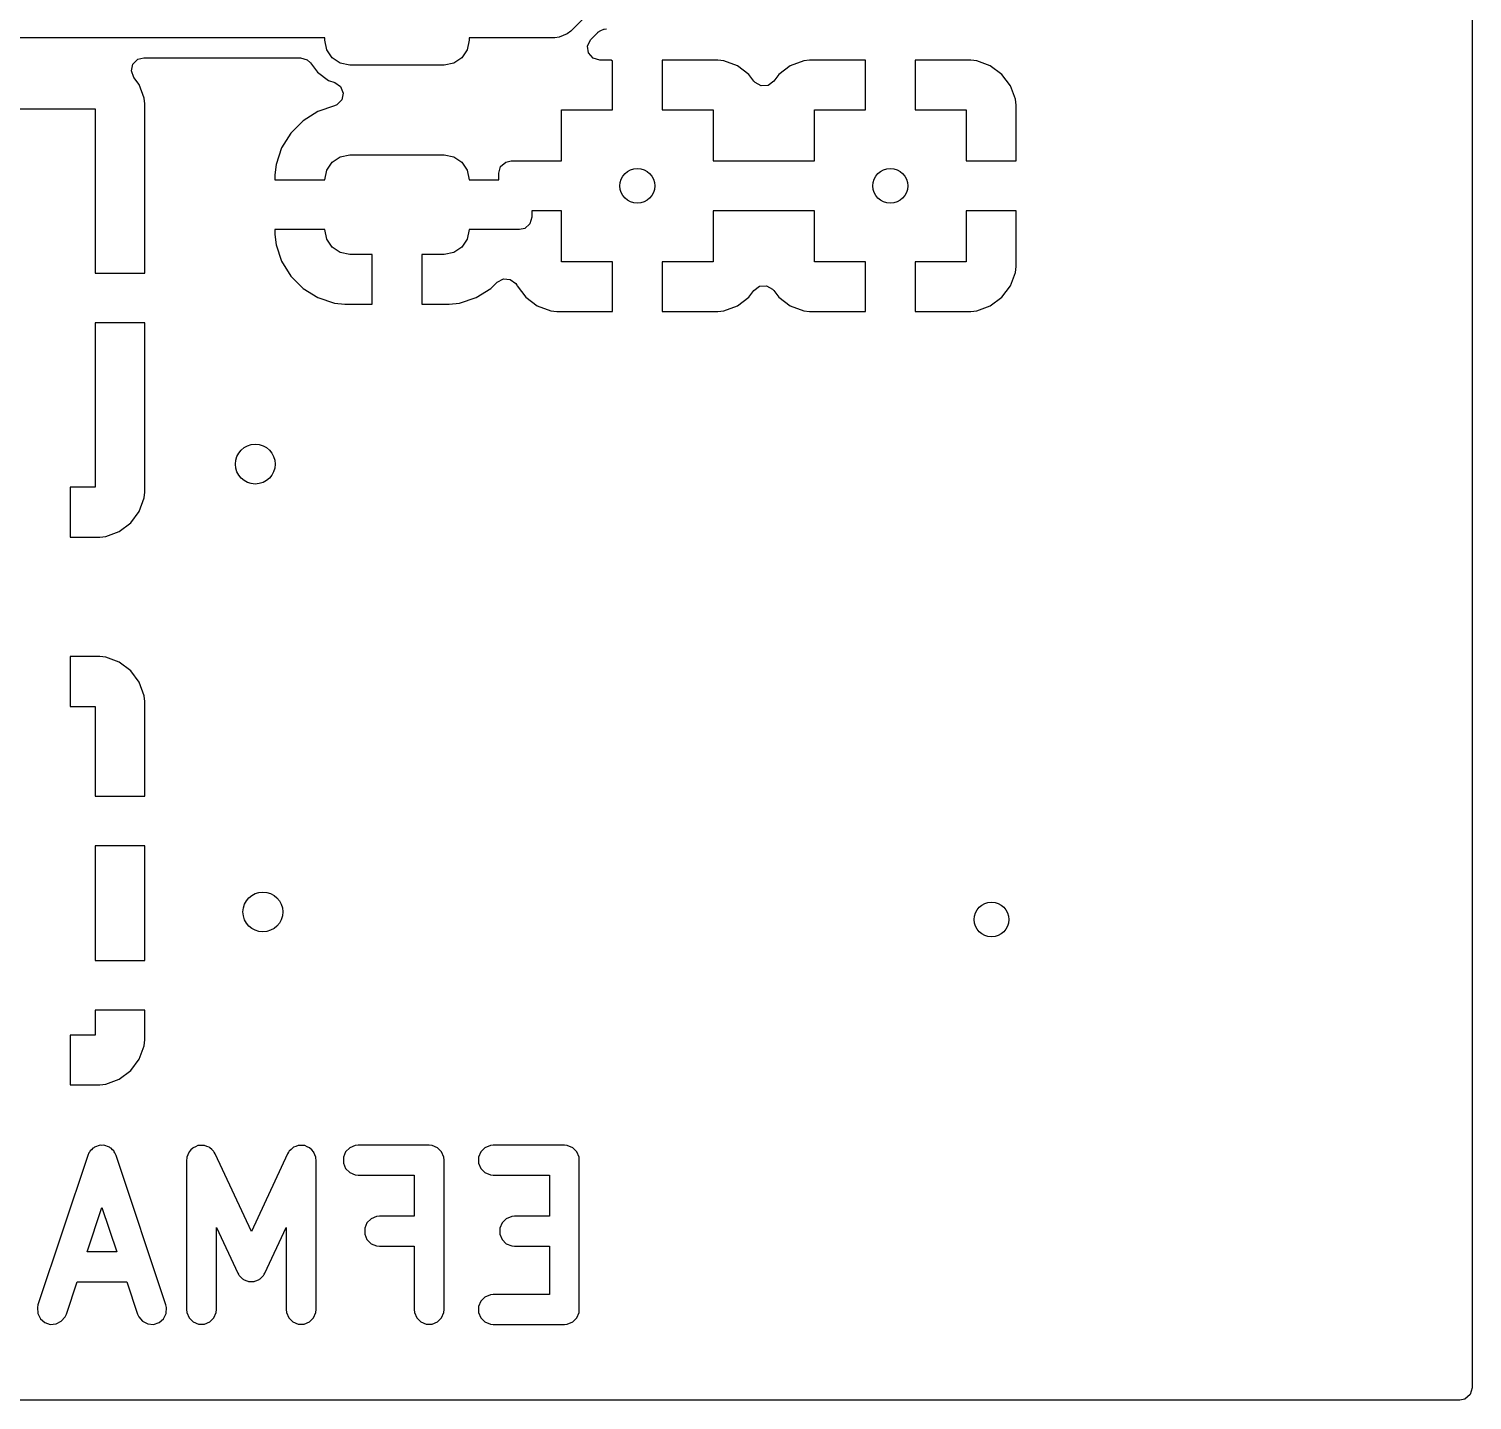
# Model space of a CAD drawing. Extents: x 0.21 to 2.59, y 0.21 to 1.79.
# Drawn here: x 2.019 to 2.59, y 0.21 to 0.752 of the extents above; entities that cross this region are included whole.
import ezdxf

# ---------------------------------------------------------------- set-up
doc = ezdxf.new("R2010")
doc.units = 0
doc.header["$MEASUREMENT"] = 0
doc.layers.add('BLACK', color=7, linetype='CONTINUOUS')

msp = doc.modelspace()

# ---------------------------------------------------------------- linework, layer by layer
at = {"layer": 'BLACK', "linetype": 'CONTINUOUS'}
for p, q in [((2.58998, 1.7851), (2.58998, 0.2149)), ((2.24253, 0.76), (2.23367, 0.75114)), ((2.13646, 0.74854), (1.2776, 0.74854)), ((2.13646, 0.74756), (2.13646, 0.74854)), ((2.13721, 0.74379), (2.13646, 0.74756)), ((2.19354, 0.74756), (2.19279, 0.74379)), ((2.2274, 0.74854), (2.19354, 0.74854)), ((2.19354, 0.74854), (2.19354, 0.74756)), ((2.22913, 0.74871), (2.2274, 0.74854)), ((2.23232, 0.75004), (2.22913, 0.74871)), ((2.22913, 0.74871), (2.22913, 0.74871)), ((2.23367, 0.75114), (2.23232, 0.75004)), ((2.24033, 0.74526), (2.24147, 0.74776)), ((2.24147, 0.74776), (2.24171, 0.74802)), ((2.24171, 0.74802), (2.24437, 0.75068)), ((2.24437, 0.75068), (2.24439, 0.75069)), ((2.24439, 0.75069), (2.2444, 0.75071)), ((2.2444, 0.75071), (2.2456, 0.75135)), ((2.2456, 0.75135), (2.24678, 0.75199)), ((2.24678, 0.75199), (2.24682, 0.752)), ((2.24682, 0.752), (2.24683, 0.752)), ((2.24683, 0.752), (2.24686, 0.752)), ((2.24686, 0.752), (2.24782, 0.75211)), ((2.13934, 0.7406), (2.13721, 0.74379)), ((2.19279, 0.74379), (2.19066, 0.7406)), ((2.24072, 0.74254), (2.24033, 0.74526)), ((2.24252, 0.74046), (2.24072, 0.74254)), ((2.06004, 0.73542), (2.06062, 0.73811)), ((2.06062, 0.73811), (2.06257, 0.74005)), ((2.06257, 0.74005), (2.06491, 0.74065)), ((2.06491, 0.74065), (2.12689, 0.74065)), ((2.12689, 0.74065), (2.12953, 0.73987)), ((2.12953, 0.73987), (2.13082, 0.73867)), ((2.13082, 0.73867), (2.13362, 0.73488)), ((2.14253, 0.73847), (2.13934, 0.7406)), ((2.1463, 0.73772), (2.14253, 0.73847)), ((2.1837, 0.73772), (2.1463, 0.73772)), ((2.18747, 0.73847), (2.1837, 0.73772)), ((2.19066, 0.7406), (2.18747, 0.73847)), ((2.24516, 0.73969), (2.24252, 0.74046)), ((2.24965, 0.73969), (2.24516, 0.73969)), ((2.25016, 0.73929), (2.24965, 0.73969)), ((2.25016, 0.72), (2.25016, 0.73929)), ((2.29188, 0.73969), (2.26984, 0.73969)), ((2.26984, 0.73969), (2.26984, 0.72)), ((2.29423, 0.73943), (2.29188, 0.73969)), ((2.29953, 0.73745), (2.29423, 0.73943)), ((2.29423, 0.73943), (2.29423, 0.73943)), ((2.30406, 0.73406), (2.29953, 0.73745)), ((2.29953, 0.73745), (2.29953, 0.73745)), ((2.32047, 0.73745), (2.31594, 0.73406)), ((2.32577, 0.73943), (2.32047, 0.73745)), ((2.32047, 0.73745), (2.32047, 0.73745)), ((2.32812, 0.73969), (2.32577, 0.73943)), ((2.32577, 0.73943), (2.32577, 0.73943)), ((2.35016, 0.73969), (2.32812, 0.73969)), ((2.35016, 0.72), (2.35016, 0.73969)), ((2.39188, 0.73969), (2.36984, 0.73969)), ((2.36984, 0.73969), (2.36984, 0.72)), ((2.39423, 0.73943), (2.39188, 0.73969)), ((2.39953, 0.73745), (2.39423, 0.73943)), ((2.39423, 0.73943), (2.39423, 0.73943)), ((2.40406, 0.73406), (2.39953, 0.73745)), ((2.39953, 0.73745), (2.39953, 0.73745)), ((2.061, 0.73284), (2.06004, 0.73542)), ((2.06312, 0.73), (2.061, 0.73284)), ((2.13362, 0.73488), (2.13362, 0.73488)), ((2.13362, 0.73488), (2.13362, 0.73488)), ((2.13362, 0.73488), (2.13792, 0.7317)), ((2.13792, 0.7317), (2.14043, 0.73082)), ((2.14043, 0.73082), (2.14267, 0.72922)), ((2.30609, 0.73135), (2.30406, 0.73406)), ((2.30655, 0.73083), (2.30609, 0.73135)), ((2.30896, 0.72951), (2.30655, 0.73083)), ((2.31391, 0.73135), (2.31171, 0.7297)), ((2.31594, 0.73406), (2.31391, 0.73135)), ((2.40745, 0.72953), (2.40406, 0.73406)), ((2.40406, 0.73406), (2.40406, 0.73406)), ((2.0651, 0.7247), (2.06312, 0.73)), ((2.06312, 0.73), (2.06312, 0.73)), ((2.06535, 0.72236), (2.0651, 0.7247)), ((2.0651, 0.7247), (2.0651, 0.7247)), ((2.14267, 0.72922), (2.14368, 0.72666)), ((2.14368, 0.72666), (2.14315, 0.72396)), ((2.31171, 0.7297), (2.30896, 0.72951)), ((2.40943, 0.72423), (2.40745, 0.72953)), ((2.40745, 0.72953), (2.40745, 0.72953)), ((2.0063, 0.72047), (2.04567, 0.72047)), ((2.04567, 0.72047), (2.04567, 0.65551)), ((2.06535, 0.67079), (2.06535, 0.72236)), ((2.06535, 0.72236), (2.06535, 0.72236)), ((2.13374, 0.71938), (2.12786, 0.71576)), ((2.14036, 0.72158), (2.13374, 0.71938)), ((2.13374, 0.71938), (2.13374, 0.71938)), ((2.14125, 0.72198), (2.14036, 0.72158)), ((2.14315, 0.72396), (2.14125, 0.72198)), ((2.23, 0.69984), (2.23, 0.72)), ((2.23, 0.72), (2.25016, 0.72)), ((2.26984, 0.72), (2.29, 0.72)), ((2.29, 0.72), (2.29, 0.69984)), ((2.33, 0.69984), (2.33, 0.72)), ((2.33, 0.72), (2.35016, 0.72)), ((2.36984, 0.72), (2.39, 0.72)), ((2.39, 0.72), (2.39, 0.69984)), ((2.40969, 0.72188), (2.40943, 0.72423)), ((2.40943, 0.72423), (2.40943, 0.72423)), ((2.40969, 0.69984), (2.40969, 0.72188)), ((2.40969, 0.72188), (2.40969, 0.72188)), ((2.12786, 0.71576), (2.12298, 0.71088)), ((2.12298, 0.71088), (2.11936, 0.705)), ((2.11936, 0.705), (2.11718, 0.69845)), ((2.11936, 0.705), (2.11936, 0.705)), ((2.14253, 0.70153), (2.1463, 0.70228)), ((2.1463, 0.70228), (2.1837, 0.70228)), ((2.1837, 0.70228), (2.18747, 0.70153)), ((2.11718, 0.69845), (2.11677, 0.69441)), ((2.11718, 0.69845), (2.11718, 0.69845)), ((2.13646, 0.69244), (2.13721, 0.69621)), ((2.13721, 0.69621), (2.13934, 0.6994)), ((2.13934, 0.6994), (2.14253, 0.70153)), ((2.18747, 0.70153), (2.19066, 0.6994)), ((2.19066, 0.6994), (2.19279, 0.69621)), ((2.19279, 0.69621), (2.19354, 0.69244)), ((2.2052, 0.69496), (2.20597, 0.6976)), ((2.20597, 0.6976), (2.20805, 0.6994)), ((2.20805, 0.6994), (2.21008, 0.69984)), ((2.21008, 0.69984), (2.23, 0.69984)), ((2.29, 0.69984), (2.33, 0.69984)), ((2.39, 0.69984), (2.40969, 0.69984)), ((2.11677, 0.69441), (2.11677, 0.69244)), ((2.11677, 0.69244), (2.13646, 0.69244)), ((2.19354, 0.69244), (2.2052, 0.69244)), ((2.2052, 0.69244), (2.2052, 0.69496)), ((2.21835, 0.68016), (2.21835, 0.67764)), ((2.23, 0.68016), (2.21835, 0.68016)), ((2.23, 0.66), (2.23, 0.68016)), ((2.29, 0.68016), (2.29, 0.66)), ((2.33, 0.68016), (2.29, 0.68016)), ((2.33, 0.66), (2.33, 0.68016)), ((2.40969, 0.68016), (2.39, 0.68016)), ((2.39, 0.68016), (2.39, 0.66)), ((2.40969, 0.65812), (2.40969, 0.68016)), ((2.21549, 0.6732), (2.21346, 0.67276)), ((2.21757, 0.675), (2.21549, 0.6732)), ((2.21835, 0.67764), (2.21757, 0.675)), ((2.06535, 0.65551), (2.06535, 0.67079)), ((2.13646, 0.67276), (2.11677, 0.67276)), ((2.11677, 0.67276), (2.11677, 0.67079)), ((2.11677, 0.67079), (2.11718, 0.66674)), ((2.13721, 0.66899), (2.13646, 0.67276)), ((2.13934, 0.6658), (2.13721, 0.66899)), ((2.19279, 0.66899), (2.19066, 0.6658)), ((2.19354, 0.67276), (2.19279, 0.66899)), ((2.21346, 0.67276), (2.19354, 0.67276)), ((2.11718, 0.66674), (2.11936, 0.66019)), ((2.14253, 0.66366), (2.13934, 0.6658)), ((2.1463, 0.66291), (2.14253, 0.66366)), ((2.15516, 0.66291), (2.1463, 0.66291)), ((2.15516, 0.64323), (2.15516, 0.66291)), ((2.1837, 0.66291), (2.17484, 0.66291)), ((2.17484, 0.66291), (2.17484, 0.64323)), ((2.18747, 0.66366), (2.1837, 0.66291)), ((2.19066, 0.6658), (2.18747, 0.66366)), ((2.11936, 0.66019), (2.11936, 0.66019)), ((2.11936, 0.66019), (2.12298, 0.65432)), ((2.25016, 0.66), (2.23, 0.66)), ((2.25016, 0.64031), (2.25016, 0.66)), ((2.29, 0.66), (2.26984, 0.66)), ((2.26984, 0.66), (2.26984, 0.64031)), ((2.35016, 0.66), (2.33, 0.66)), ((2.35016, 0.64031), (2.35016, 0.66)), ((2.39, 0.66), (2.36984, 0.66)), ((2.36984, 0.66), (2.36984, 0.64031)), ((2.40943, 0.65577), (2.40969, 0.65812)), ((2.40969, 0.65812), (2.40969, 0.65812)), ((2.04567, 0.65551), (2.06535, 0.65551)), ((2.12298, 0.65432), (2.12786, 0.64944)), ((2.20214, 0.64944), (2.20463, 0.65192)), ((2.20463, 0.65192), (2.20704, 0.65324)), ((2.20704, 0.65324), (2.20979, 0.65305)), ((2.20979, 0.65305), (2.21199, 0.6514)), ((2.21199, 0.6514), (2.21234, 0.65075)), ((2.21234, 0.65075), (2.21238, 0.65078)), ((2.21238, 0.65078), (2.21255, 0.65047)), ((2.21255, 0.65047), (2.21594, 0.64594)), ((2.30829, 0.6503), (2.31104, 0.65049)), ((2.31104, 0.65049), (2.31345, 0.64917)), ((2.40406, 0.64594), (2.40745, 0.65047)), ((2.40745, 0.65047), (2.40943, 0.65577)), ((2.40745, 0.65047), (2.40745, 0.65047)), ((2.40943, 0.65577), (2.40943, 0.65577)), ((2.12786, 0.64944), (2.13374, 0.64581)), ((2.13374, 0.64581), (2.13374, 0.64581)), ((2.13374, 0.64581), (2.14029, 0.64364)), ((2.18971, 0.64364), (2.19626, 0.64581)), ((2.19626, 0.64581), (2.20214, 0.64944)), ((2.19626, 0.64581), (2.19626, 0.64581)), ((2.21594, 0.64594), (2.21594, 0.64594)), ((2.21594, 0.64594), (2.22047, 0.64255)), ((2.29953, 0.64255), (2.30406, 0.64594)), ((2.30406, 0.64594), (2.30609, 0.64865)), ((2.30609, 0.64865), (2.30829, 0.6503)), ((2.31345, 0.64917), (2.31391, 0.64865)), ((2.31391, 0.64865), (2.31594, 0.64594)), ((2.31594, 0.64594), (2.32047, 0.64255)), ((2.39953, 0.64255), (2.40406, 0.64594)), ((2.40406, 0.64594), (2.40406, 0.64594)), ((2.14029, 0.64364), (2.14029, 0.64364)), ((2.14029, 0.64364), (2.14433, 0.64323)), ((2.14433, 0.64323), (2.15516, 0.64323)), ((2.15516, 0.64323), (2.15516, 0.64323)), ((2.17484, 0.64323), (2.18567, 0.64323)), ((2.18567, 0.64323), (2.18971, 0.64364)), ((2.18567, 0.64323), (2.18567, 0.64323)), ((2.22047, 0.64255), (2.22047, 0.64255)), ((2.22047, 0.64255), (2.22577, 0.64057)), ((2.22577, 0.64057), (2.22577, 0.64057)), ((2.22577, 0.64057), (2.22812, 0.64031)), ((2.22812, 0.64031), (2.22812, 0.64031)), ((2.22812, 0.64031), (2.25016, 0.64031)), ((2.26984, 0.64031), (2.29188, 0.64031)), ((2.29188, 0.64031), (2.29423, 0.64057)), ((2.29188, 0.64031), (2.29188, 0.64031)), ((2.29423, 0.64057), (2.29953, 0.64255)), ((2.29423, 0.64057), (2.29423, 0.64057)), ((2.29953, 0.64255), (2.29953, 0.64255)), ((2.32047, 0.64255), (2.32047, 0.64255)), ((2.32047, 0.64255), (2.32577, 0.64057)), ((2.32577, 0.64057), (2.32577, 0.64057)), ((2.32577, 0.64057), (2.32812, 0.64031)), ((2.32812, 0.64031), (2.32812, 0.64031)), ((2.32812, 0.64031), (2.35016, 0.64031)), ((2.36984, 0.64031), (2.39188, 0.64031)), ((2.39188, 0.64031), (2.39423, 0.64057)), ((2.39188, 0.64031), (2.39188, 0.64031)), ((2.39423, 0.64057), (2.39953, 0.64255)), ((2.39423, 0.64057), (2.39423, 0.64057)), ((2.39953, 0.64255), (2.39953, 0.64255)), ((2.06535, 0.63583), (2.04567, 0.63583)), ((2.04567, 0.63583), (2.04567, 0.57087)), ((2.06535, 0.56898), (2.06535, 0.63583)), ((2.04567, 0.57087), (2.03583, 0.57087)), ((2.03583, 0.57087), (2.03583, 0.55118)), ((2.06312, 0.56134), (2.0651, 0.56664)), ((2.0651, 0.56664), (2.06535, 0.56898)), ((2.0651, 0.56664), (2.0651, 0.56664)), ((2.06535, 0.56898), (2.06535, 0.56898)), ((2.05973, 0.5568), (2.06312, 0.56133)), ((2.06312, 0.56133), (2.06312, 0.56134)), ((2.0499, 0.55143), (2.0552, 0.55341)), ((2.0552, 0.55341), (2.05973, 0.5568)), ((2.0552, 0.55341), (2.0552, 0.55341)), ((2.05973, 0.5568), (2.05973, 0.5568)), ((2.03583, 0.55118), (2.04755, 0.55118)), ((2.04755, 0.55118), (2.0499, 0.55143)), ((2.04755, 0.55118), (2.04755, 0.55118)), ((2.0499, 0.55143), (2.0499, 0.55143)), ((2.04755, 0.50394), (2.03583, 0.50394)), ((2.03583, 0.50394), (2.03583, 0.48425)), ((2.0499, 0.50368), (2.04755, 0.50394)), ((2.0552, 0.50171), (2.0499, 0.50368)), ((2.0499, 0.50368), (2.0499, 0.50368)), ((2.05973, 0.49831), (2.0552, 0.50171)), ((2.0552, 0.50171), (2.0552, 0.50171)), ((2.06312, 0.49378), (2.05973, 0.49831)), ((2.05973, 0.49831), (2.05973, 0.49831)), ((2.0651, 0.48848), (2.06312, 0.49378)), ((2.06312, 0.49378), (2.06312, 0.49378)), ((2.06535, 0.48614), (2.0651, 0.48848)), ((2.0651, 0.48848), (2.0651, 0.48848)), ((2.06535, 0.48613), (2.06535, 0.48614)), ((2.06535, 0.44882), (2.06535, 0.48613)), ((2.03583, 0.48425), (2.04567, 0.48425)), ((2.04567, 0.48425), (2.04567, 0.44882)), ((2.04567, 0.44882), (2.06535, 0.44882)), ((2.06535, 0.42913), (2.04567, 0.42913)), ((2.04567, 0.42913), (2.04567, 0.3937)), ((2.06535, 0.38386), (2.06535, 0.42913)), ((2.04567, 0.3937), (2.04567, 0.38386)), ((2.04567, 0.38386), (2.06535, 0.38386)), ((2.06535, 0.36417), (2.04567, 0.36417)), ((2.04567, 0.36417), (2.04567, 0.35433)), ((2.06535, 0.35245), (2.06535, 0.36417)), ((2.04567, 0.35433), (2.03583, 0.35433)), ((2.03583, 0.35433), (2.03583, 0.33465)), ((2.06312, 0.3448), (2.0651, 0.3501)), ((2.0651, 0.3501), (2.06535, 0.35245)), ((2.0651, 0.3501), (2.0651, 0.3501)), ((2.06535, 0.35245), (2.06535, 0.35245)), ((2.05973, 0.34027), (2.06312, 0.3448)), ((2.06312, 0.3448), (2.06312, 0.3448)), ((2.0499, 0.3349), (2.0552, 0.33688)), ((2.0552, 0.33688), (2.05973, 0.34027)), ((2.0552, 0.33688), (2.0552, 0.33688)), ((2.05973, 0.34027), (2.05973, 0.34027)), ((2.03583, 0.33465), (2.04755, 0.33465)), ((2.04755, 0.33465), (2.0499, 0.3349)), ((2.04755, 0.33465), (2.04755, 0.33465)), ((2.0499, 0.3349), (2.0499, 0.3349)), ((2.04353, 0.30814), (2.04325, 0.30782)), ((2.04371, 0.30852), (2.04353, 0.30814)), ((2.04427, 0.309), (2.04371, 0.30852)), ((2.04476, 0.30956), (2.04427, 0.309)), ((2.04514, 0.30975), (2.04476, 0.30956)), ((2.04545, 0.31003), (2.04514, 0.30975)), ((2.04616, 0.31026), (2.04545, 0.31003)), ((2.04682, 0.31059), (2.04616, 0.31026)), ((2.04724, 0.31062), (2.04682, 0.31059)), ((2.04764, 0.31076), (2.04724, 0.31062)), ((2.04838, 0.3107), (2.04764, 0.31076)), ((2.04912, 0.31076), (2.04838, 0.3107)), ((2.04952, 0.31062), (2.04912, 0.31076)), ((2.04994, 0.31059), (2.04952, 0.31062)), ((2.0506, 0.31026), (2.04994, 0.31059)), ((2.0513, 0.31003), (2.0506, 0.31026)), ((2.05162, 0.30975), (2.0513, 0.31003)), ((2.052, 0.30956), (2.05162, 0.30975)), ((2.05249, 0.309), (2.052, 0.30956)), ((2.05304, 0.30852), (2.05249, 0.309)), ((2.05323, 0.30814), (2.05304, 0.30852)), ((2.05351, 0.30782), (2.05323, 0.30814)), ((2.08284, 0.30818), (2.08279, 0.30806)), ((2.08356, 0.3089), (2.08284, 0.30818)), ((2.08426, 0.30966), (2.08356, 0.3089)), ((2.08438, 0.30971), (2.08426, 0.30966)), ((2.08447, 0.30981), (2.08438, 0.30971)), ((2.08541, 0.3102), (2.08447, 0.30981)), ((2.08634, 0.31063), (2.08541, 0.3102)), ((2.08648, 0.31064), (2.08634, 0.31063)), ((2.0866, 0.31069), (2.08648, 0.31064)), ((2.08762, 0.31069), (2.0866, 0.31069)), ((2.08865, 0.31073), (2.08762, 0.31069)), ((2.08877, 0.31069), (2.08865, 0.31073)), ((2.0889, 0.31069), (2.08877, 0.31069)), ((2.08985, 0.3103), (2.0889, 0.31069)), ((2.09081, 0.30995), (2.08985, 0.3103)), ((2.09091, 0.30986), (2.09081, 0.30995)), ((2.09103, 0.30981), (2.09091, 0.30986)), ((2.09175, 0.30908), (2.09103, 0.30981)), ((2.09251, 0.30839), (2.09175, 0.30908)), ((2.0926, 0.30823), (2.09251, 0.30839)), ((2.09266, 0.30818), (2.0926, 0.30823)), ((2.09271, 0.30805), (2.09266, 0.30818)), ((2.12221, 0.30818), (2.12216, 0.30805)), ((2.12227, 0.30823), (2.12221, 0.30818)), ((2.12236, 0.30839), (2.12227, 0.30823)), ((2.12311, 0.30908), (2.12236, 0.30839)), ((2.12384, 0.30981), (2.12311, 0.30908)), ((2.12396, 0.30986), (2.12384, 0.30981)), ((2.12406, 0.30995), (2.12396, 0.30986)), ((2.12502, 0.3103), (2.12406, 0.30995)), ((2.12597, 0.31069), (2.12502, 0.3103)), ((2.1261, 0.31069), (2.12597, 0.31069)), ((2.12622, 0.31073), (2.1261, 0.31069)), ((2.12725, 0.31069), (2.12622, 0.31073)), ((2.12827, 0.31069), (2.12725, 0.31069)), ((2.12839, 0.31064), (2.12827, 0.31069)), ((2.12852, 0.31063), (2.12839, 0.31064)), ((2.12945, 0.3102), (2.12852, 0.31063)), ((2.1304, 0.30981), (2.12945, 0.3102)), ((2.13049, 0.30971), (2.1304, 0.30981)), ((2.13061, 0.30966), (2.13049, 0.30971)), ((2.13131, 0.3089), (2.13061, 0.30966)), ((2.13203, 0.30818), (2.13131, 0.3089)), ((2.13208, 0.30806), (2.13203, 0.30818)), ((2.14471, 0.30818), (2.14382, 0.30605)), ((2.14634, 0.30981), (2.14471, 0.30818)), ((2.14846, 0.31069), (2.14634, 0.30981)), ((2.14962, 0.3108), (2.14846, 0.31069)), ((2.17774, 0.3108), (2.14962, 0.3108)), ((2.17889, 0.31069), (2.17774, 0.3108)), ((2.18102, 0.30981), (2.17889, 0.31069)), ((2.18265, 0.30818), (2.18102, 0.30981)), ((2.18353, 0.30605), (2.18265, 0.30818)), ((2.19814, 0.30818), (2.19726, 0.30605)), ((2.19977, 0.30981), (2.19814, 0.30818)), ((2.2019, 0.31069), (2.19977, 0.30981)), ((2.20305, 0.3108), (2.2019, 0.31069)), ((2.23117, 0.3108), (2.20305, 0.3108)), ((2.23232, 0.31069), (2.23117, 0.3108)), ((2.23445, 0.30981), (2.23232, 0.31069)), ((2.23608, 0.30818), (2.23445, 0.30981)), ((2.23696, 0.30605), (2.23608, 0.30818)), ((2.04278, 0.30676), (2.02309, 0.24771)), ((2.04325, 0.30782), (2.04278, 0.30676)), ((2.05398, 0.30676), (2.05351, 0.30782)), ((2.07367, 0.24771), (2.05398, 0.30676)), ((2.08192, 0.30565), (2.08184, 0.3049)), ((2.08184, 0.3049), (2.08184, 0.24584)), ((2.08194, 0.30587), (2.08191, 0.30579)), ((2.08191, 0.30579), (2.08192, 0.30565)), ((2.08196, 0.30605), (2.08194, 0.30587)), ((2.08235, 0.307), (2.08196, 0.30605)), ((2.0827, 0.30796), (2.08235, 0.307)), ((2.08279, 0.30806), (2.0827, 0.30796)), ((2.0931, 0.30739), (2.09271, 0.30805)), ((2.10743, 0.27668), (2.0931, 0.30739)), ((2.12177, 0.30739), (2.10743, 0.27668)), ((2.12216, 0.30805), (2.12177, 0.30739)), ((2.13217, 0.30796), (2.13208, 0.30806)), ((2.13252, 0.307), (2.13217, 0.30796)), ((2.13291, 0.30605), (2.13252, 0.307)), ((2.13293, 0.30587), (2.13291, 0.30605)), ((2.13296, 0.30579), (2.13293, 0.30587)), ((2.13295, 0.30565), (2.13296, 0.30579)), ((2.13302, 0.3049), (2.13295, 0.30565)), ((2.13302, 0.24584), (2.13302, 0.3049)), ((2.14382, 0.30605), (2.14382, 0.30374)), ((2.14382, 0.30374), (2.14471, 0.30162)), ((2.18364, 0.3049), (2.18353, 0.30605)), ((2.18364, 0.24584), (2.18364, 0.3049)), ((2.19726, 0.30605), (2.19726, 0.30374)), ((2.19726, 0.30374), (2.19814, 0.30162)), ((2.23707, 0.3049), (2.23696, 0.30605)), ((2.23707, 0.24584), (2.23707, 0.3049)), ((2.14471, 0.30162), (2.14634, 0.29999)), ((2.14634, 0.29999), (2.14846, 0.2991)), ((2.14846, 0.2991), (2.14962, 0.29899)), ((2.14962, 0.29899), (2.17183, 0.29899)), ((2.17183, 0.29899), (2.17183, 0.28268)), ((2.19814, 0.30162), (2.19977, 0.29999)), ((2.19977, 0.29999), (2.2019, 0.2991)), ((2.2019, 0.2991), (2.20305, 0.29899)), ((2.20305, 0.29899), (2.22526, 0.29899)), ((2.22526, 0.29899), (2.22526, 0.28268)), ((2.04251, 0.26862), (2.04838, 0.28622)), ((2.04838, 0.28622), (2.05425, 0.26862)), ((2.15314, 0.28006), (2.15226, 0.27793)), ((2.15477, 0.28169), (2.15314, 0.28006)), ((2.1569, 0.28257), (2.15477, 0.28169)), ((2.15805, 0.28268), (2.1569, 0.28257)), ((2.17183, 0.28268), (2.15805, 0.28268)), ((2.20657, 0.28006), (2.20569, 0.27793)), ((2.2082, 0.28169), (2.20657, 0.28006)), ((2.21033, 0.28257), (2.2082, 0.28169)), ((2.21148, 0.28268), (2.21033, 0.28257)), ((2.22526, 0.28268), (2.21148, 0.28268)), ((2.09365, 0.24584), (2.09365, 0.27828)), ((2.09365, 0.27828), (2.10208, 0.26022)), ((2.11279, 0.26022), (2.12121, 0.27828)), ((2.12121, 0.27828), (2.12121, 0.24584)), ((2.15226, 0.27793), (2.15226, 0.27562)), ((2.15226, 0.27562), (2.15314, 0.27349)), ((2.20569, 0.27793), (2.20569, 0.27562)), ((2.20569, 0.27562), (2.20657, 0.27349)), ((2.05425, 0.26862), (2.04251, 0.26862)), ((2.15314, 0.27349), (2.15477, 0.27186)), ((2.15477, 0.27186), (2.1569, 0.27098)), ((2.1569, 0.27098), (2.15805, 0.27087)), ((2.15805, 0.27087), (2.17183, 0.27087)), ((2.17183, 0.27087), (2.17183, 0.24584)), ((2.20657, 0.27349), (2.2082, 0.27186)), ((2.2082, 0.27186), (2.21033, 0.27098)), ((2.21033, 0.27098), (2.21148, 0.27087)), ((2.21148, 0.27087), (2.22526, 0.27087)), ((2.22526, 0.27087), (2.22526, 0.25175)), ((2.0343, 0.24397), (2.03857, 0.25681)), ((2.03857, 0.25681), (2.05818, 0.25681)), ((2.05818, 0.25681), (2.06246, 0.24397)), ((2.10208, 0.26022), (2.10233, 0.2598)), ((2.10233, 0.2598), (2.10238, 0.25965)), ((2.10238, 0.25965), (2.10248, 0.25955)), ((2.10248, 0.25955), (2.10267, 0.25922)), ((2.10267, 0.25922), (2.10333, 0.25861)), ((2.10333, 0.25861), (2.10394, 0.25795)), ((2.10394, 0.25795), (2.10418, 0.25784)), ((2.10418, 0.25784), (2.10437, 0.25766)), ((2.10437, 0.25766), (2.10522, 0.25736)), ((2.10522, 0.25736), (2.10603, 0.25698)), ((2.10603, 0.25698), (2.10629, 0.25697)), ((2.10629, 0.25697), (2.10654, 0.25688)), ((2.10654, 0.25688), (2.10743, 0.25692)), ((2.10743, 0.25692), (2.10833, 0.25688)), ((2.10833, 0.25688), (2.10858, 0.25697)), ((2.10858, 0.25697), (2.10884, 0.25698)), ((2.10884, 0.25698), (2.10965, 0.25736)), ((2.10965, 0.25736), (2.1105, 0.25766)), ((2.1105, 0.25766), (2.11069, 0.25784)), ((2.11069, 0.25784), (2.11093, 0.25795)), ((2.11093, 0.25795), (2.11153, 0.25861)), ((2.11153, 0.25861), (2.1122, 0.25922)), ((2.1122, 0.25922), (2.11239, 0.25955)), ((2.11239, 0.25955), (2.11248, 0.25965)), ((2.11248, 0.25965), (2.11254, 0.2598)), ((2.11254, 0.2598), (2.11279, 0.26022)), ((2.2019, 0.25163), (2.19977, 0.25075)), ((2.20305, 0.25175), (2.2019, 0.25163)), ((2.22526, 0.25175), (2.20305, 0.25175)), ((2.02309, 0.24771), (2.02284, 0.24658)), ((2.02284, 0.24658), (2.023, 0.24428)), ((2.07392, 0.24658), (2.07367, 0.24771)), ((2.07376, 0.24428), (2.07392, 0.24658)), ((2.08184, 0.24584), (2.08196, 0.24469)), ((2.09354, 0.24469), (2.09365, 0.24584)), ((2.12121, 0.24584), (2.12133, 0.24469)), ((2.13291, 0.24469), (2.13302, 0.24584)), ((2.17183, 0.24584), (2.17195, 0.24469)), ((2.18353, 0.24469), (2.18364, 0.24584)), ((2.19814, 0.24912), (2.19726, 0.24699)), ((2.19726, 0.24699), (2.19726, 0.24469)), ((2.19977, 0.25075), (2.19814, 0.24912)), ((2.23696, 0.24469), (2.23707, 0.24584)), ((2.023, 0.24428), (2.02403, 0.24222)), ((2.02403, 0.24222), (2.02577, 0.24071)), ((2.02577, 0.24071), (2.02796, 0.23998)), ((2.02796, 0.23998), (2.03025, 0.24015)), ((2.03025, 0.24015), (2.03231, 0.24118)), ((2.03231, 0.24118), (2.03382, 0.24292)), ((2.03382, 0.24292), (2.0343, 0.24397)), ((2.06246, 0.24397), (2.06293, 0.24292)), ((2.06293, 0.24292), (2.06444, 0.24118)), ((2.06444, 0.24118), (2.0665, 0.24015)), ((2.0665, 0.24015), (2.0688, 0.23998)), ((2.0688, 0.23998), (2.07099, 0.24071)), ((2.07099, 0.24071), (2.07273, 0.24222)), ((2.07273, 0.24222), (2.07376, 0.24428)), ((2.08196, 0.24469), (2.08284, 0.24256)), ((2.08284, 0.24256), (2.08447, 0.24093)), ((2.08447, 0.24093), (2.0866, 0.24005)), ((2.0866, 0.24005), (2.0889, 0.24005)), ((2.0889, 0.24005), (2.09103, 0.24093)), ((2.09103, 0.24093), (2.09266, 0.24256)), ((2.09266, 0.24256), (2.09354, 0.24469)), ((2.12133, 0.24469), (2.12221, 0.24256)), ((2.12221, 0.24256), (2.12384, 0.24093)), ((2.12384, 0.24093), (2.12597, 0.24005)), ((2.12597, 0.24005), (2.12827, 0.24005)), ((2.12827, 0.24005), (2.1304, 0.24093)), ((2.1304, 0.24093), (2.13203, 0.24256)), ((2.13203, 0.24256), (2.13291, 0.24469)), ((2.17195, 0.24469), (2.17283, 0.24256)), ((2.17283, 0.24256), (2.17446, 0.24093)), ((2.17446, 0.24093), (2.17659, 0.24005)), ((2.17659, 0.24005), (2.17889, 0.24005)), ((2.17889, 0.24005), (2.18102, 0.24093)), ((2.18102, 0.24093), (2.18265, 0.24256)), ((2.18265, 0.24256), (2.18353, 0.24469)), ((2.19726, 0.24469), (2.19814, 0.24256)), ((2.19814, 0.24256), (2.19977, 0.24093)), ((2.19977, 0.24093), (2.2019, 0.24005)), ((2.2019, 0.24005), (2.20305, 0.23994)), ((2.20305, 0.23994), (2.23117, 0.23994)), ((2.23117, 0.23994), (2.23232, 0.24005)), ((2.23232, 0.24005), (2.23445, 0.24093)), ((2.23445, 0.24093), (2.23608, 0.24256)), ((2.23608, 0.24256), (2.23696, 0.24469)), ((2.58921, 0.21226), (2.58713, 0.21046)), ((2.58998, 0.2149), (2.58921, 0.21226)), ((2.5851, 0.21002), (0.2149, 0.21002)), ((2.58713, 0.21046), (2.5851, 0.21002))]:
    msp.add_line(p, q, dxfattribs=at)
at = {"layer": 'BLACK'}
for centre, radius in [((2.26, 0.69), 0.00689), ((2.36, 0.69), 0.00689), ((2.109, 0.58), 0.00787), ((2.112, 0.403), 0.00787), ((2.4, 0.4), 0.00689)]:
    msp.add_circle(centre, radius, dxfattribs=at)

doc.saveas('drawing.dxf')
